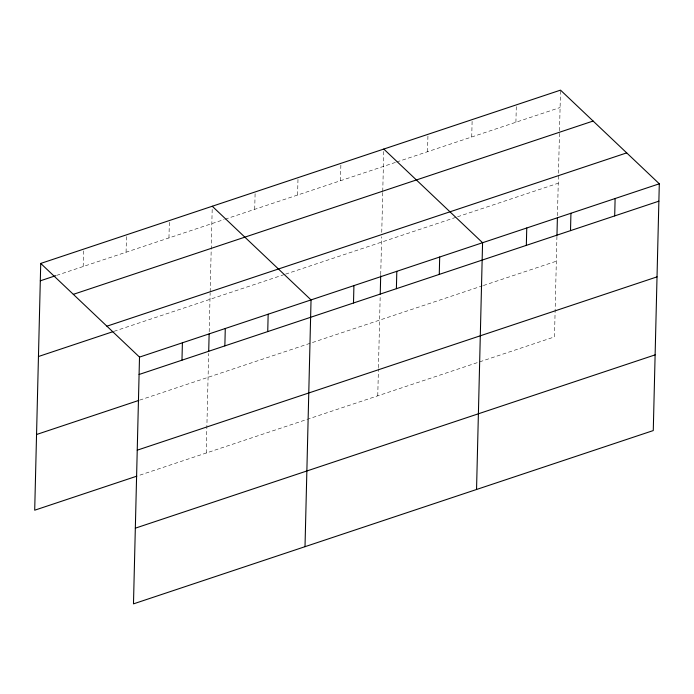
<?xml version="1.0" encoding="UTF-8"?>
<svg xmlns="http://www.w3.org/2000/svg" width="694" height="694" viewBox="0 0 694 694"><rect width="100%" height="100%" fill="white"/><g stroke="black" fill="none" stroke-linecap="round" stroke-linejoin="round"><path stroke-width="0.52" stroke-dasharray="3.47 2.6" d="M83.185 266.522L83.61 249.137M126.074 252.226L126.499 234.841M168.954 237.929L169.379 220.545M206.231 453.017L208.66 353.489M209.189 331.819L210.143 292.833M210.169 291.758L212.26 206.248M254.715 209.328L255.14 191.952M297.596 195.031L298.021 177.655M340.485 180.735L340.91 163.359M377.762 395.823L378.421 368.792M378.447 367.707L380.191 296.295M380.72 274.633L381.648 236.732M381.752 232.403L382.732 192.394M382.758 191.31L383.765 150.078M427.547 151.708L427.972 134.324M471.729 136.978L472.154 119.594M515.911 122.248L516.336 104.863M556.944 236.29L554.489 336.902L137.82 475.824M557.447 215.713L560.492 91.157M56.639 275.371L224.084 219.547M225.108 219.2L395.693 162.327M396.725 161.988L560.093 107.518M114.007 331.324L284.523 274.477M285.538 274.139L456.522 217.127M457.546 216.788L558.245 183.216M139.668 400.126L482.356 285.867M483.38 285.529L556.336 261.204"/><path stroke-width="1.04" d="M40.729 263.434L139.511 357.098L133.482 603.867L653.271 430.566L659.3 183.797L560.518 90.133L40.729 263.434L34.7 510.203L136.805 476.162M181.975 360.177L182.401 342.801M208.712 351.32L209.137 333.988M224.856 345.881L225.281 328.505M267.737 331.585L268.162 314.209M305.013 546.672L311.042 299.912L212.26 206.248M353.498 302.992L353.923 285.607M380.243 294.126L380.694 275.718M396.387 288.695L396.812 271.311M439.267 274.399L439.692 257.014M476.544 489.487L482.573 242.718L383.791 149.054M526.33 245.372L526.755 227.988M556.97 235.205L557.395 217.873M570.511 230.634L570.936 213.258M614.693 215.903L615.118 198.527M40.304 280.818L55.624 275.709M73.33 294.343L593.118 121.042M106.919 326.189L626.699 152.888M38.456 356.516L112.992 331.663M139.511 357.098L659.3 183.797M139.086 374.482L658.875 201.173M36.548 434.505L138.653 400.464M137.238 450.172L657.027 276.871M135.33 528.169L655.119 354.868"/></g></svg>
